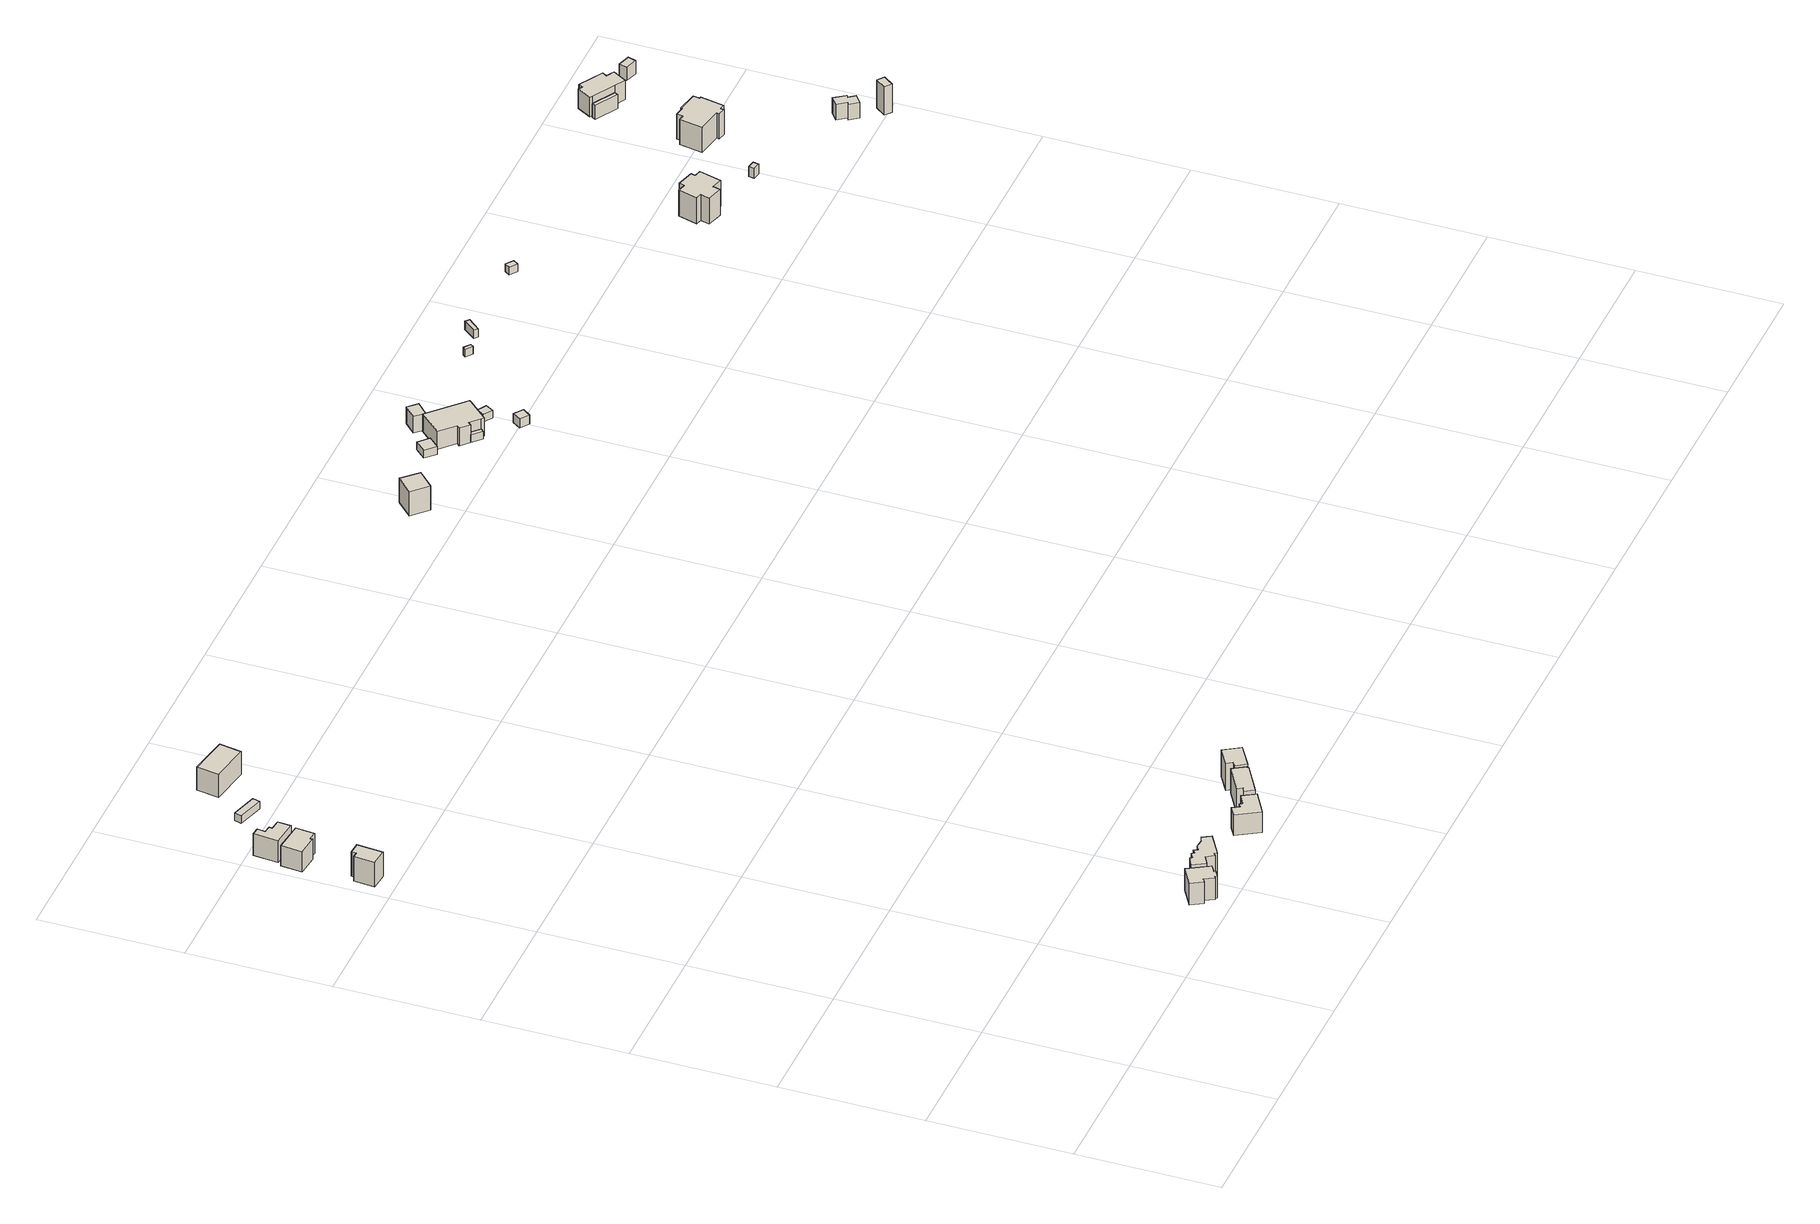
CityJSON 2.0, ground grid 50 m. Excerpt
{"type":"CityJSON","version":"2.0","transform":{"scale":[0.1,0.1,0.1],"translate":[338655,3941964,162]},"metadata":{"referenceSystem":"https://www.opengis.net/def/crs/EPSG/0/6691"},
"CityObjects":{
"building1":{"type":"Building","attributes":{"usage":"411","measuredHeight":9.4,"storeysAboveGround":1,"BuildingIDAttribute.prefecture":"14","BuildingIDAttribute.city":"14151","BuildingDetailAttribute.totalFloorArea":55.42,"BuildingDetailAttribute.buildingFootprintArea":55.42,"BuildingDetailAttribute.buildingStructureType":"601","BuildingDetailAttribute.buildingStructureOrgType":"1","BuildingDetailAttribute.orgUsage":"10","BuildingDetailAttribute.surveyYear":2015,"BuildingLandSlideRiskAttribute.description":"1","BuildingLandSlideRiskAttribute.areaType":"1"},"geometry":[{"type":"Solid","lod":"1","boundaries":[[[[0,1,2,3,4,5,6,7,8,9]],[[8,10,11,9]],[[7,12,10,8]],[[6,13,12,7]],[[5,14,13,6]],[[4,15,14,5]],[[3,16,15,4]],[[2,17,16,3]],[[1,18,17,2]],[[0,19,18,1]],[[9,11,19,0]],[[10,12,13,14,15,16,17,18,19,11]]]]}]},
"building2":{"type":"Building","attributes":{"usage":"411","measuredHeight":10.2,"storeysAboveGround":2,"BuildingIDAttribute.prefecture":"14","BuildingIDAttribute.city":"14151","BuildingDetailAttribute.totalFloorArea":87.68,"BuildingDetailAttribute.buildingFootprintArea":43.84,"BuildingDetailAttribute.buildingStructureType":"601","BuildingDetailAttribute.buildingStructureOrgType":"1","BuildingDetailAttribute.orgUsage":"10","BuildingDetailAttribute.surveyYear":2015,"BuildingLandSlideRiskAttribute.description":"1","BuildingLandSlideRiskAttribute.areaType":"1"},"geometry":[{"type":"Solid","lod":"1","boundaries":[[[[20,21,22,23,24,25]],[[24,26,27,25]],[[23,28,26,24]],[[22,29,28,23]],[[21,30,29,22]],[[20,31,30,21]],[[25,27,31,20]],[[26,28,29,30,31,27]]]]}]},
"building3":{"type":"Building","attributes":{"usage":"411","measuredHeight":9.3,"storeysAboveGround":2,"BuildingIDAttribute.prefecture":"14","BuildingIDAttribute.city":"14151","BuildingDetailAttribute.totalFloorArea":128.49,"BuildingDetailAttribute.buildingFootprintArea":64.24,"BuildingDetailAttribute.buildingStructureType":"601","BuildingDetailAttribute.buildingStructureOrgType":"1","BuildingDetailAttribute.orgUsage":"10","BuildingDetailAttribute.surveyYear":2015,"BuildingLandSlideRiskAttribute.description":"1","BuildingLandSlideRiskAttribute.areaType":"1"},"geometry":[{"type":"Solid","lod":"1","boundaries":[[[[32,33,34,35,36,37]],[[36,38,39,37]],[[35,40,38,36]],[[34,41,40,35]],[[33,42,41,34]],[[32,43,42,33]],[[37,39,43,32]],[[38,40,41,42,43,39]]]]}]},
"building4":{"type":"Building","attributes":{"usage":"411","measuredHeight":8.9,"storeysAboveGround":2,"BuildingIDAttribute.prefecture":"14","BuildingIDAttribute.city":"14151","BuildingDetailAttribute.totalFloorArea":93.81,"BuildingDetailAttribute.buildingFootprintArea":46.91,"BuildingDetailAttribute.buildingStructureType":"601","BuildingDetailAttribute.buildingStructureOrgType":"1","BuildingDetailAttribute.orgUsage":"10","BuildingDetailAttribute.surveyYear":2015},"geometry":[{"type":"Solid","lod":"1","boundaries":[[[[44,45,46,47,48,49,50,51]],[[50,52,53,51]],[[49,54,52,50]],[[48,55,54,49]],[[47,56,55,48]],[[46,57,56,47]],[[45,58,57,46]],[[44,59,58,45]],[[51,53,59,44]],[[52,54,55,56,57,58,59,53]]]]}]},
"building5":{"type":"Building","attributes":{"usage":"411","measuredHeight":13.3,"storeysAboveGround":2,"BuildingIDAttribute.prefecture":"14","BuildingIDAttribute.city":"14151","BuildingDetailAttribute.totalFloorArea":131.35,"BuildingDetailAttribute.buildingFootprintArea":65.67,"BuildingDetailAttribute.buildingStructureType":"601","BuildingDetailAttribute.buildingStructureOrgType":"1","BuildingDetailAttribute.orgUsage":"10","BuildingDetailAttribute.surveyYear":2015,"BuildingLandSlideRiskAttribute.description":"1","BuildingLandSlideRiskAttribute.areaType":"1"},"geometry":[{"type":"Solid","lod":"1","boundaries":[[[[60,61,62,63,64,65,66,67,68,69,70,71,72,73,74,75]],[[74,76,77,75]],[[73,78,76,74]],[[72,79,78,73]],[[71,80,79,72]],[[70,81,80,71]],[[69,82,81,70]],[[68,83,82,69]],[[67,84,83,68]],[[66,85,84,67]],[[65,86,85,66]],[[64,87,86,65]],[[63,88,87,64]],[[62,89,88,63]],[[61,90,89,62]],[[60,91,90,61]],[[75,77,91,60]],[[76,78,79,80,81,82,83,84,85,86,87,88,89,90,91,77]]]]}]},
"building6":{"type":"Building","attributes":{"usage":"451","storeysAboveGround":1,"BuildingIDAttribute.prefecture":"14","BuildingIDAttribute.city":"14151","BuildingDetailAttribute.totalFloorArea":22.71,"BuildingDetailAttribute.buildingFootprintArea":22.71,"BuildingDetailAttribute.buildingStructureType":"601","BuildingDetailAttribute.buildingStructureOrgType":"1","BuildingDetailAttribute.orgUsage":"200","BuildingDetailAttribute.surveyYear":2015,"BuildingLandSlideRiskAttribute.description":"1","BuildingLandSlideRiskAttribute.areaType":"1"},"geometry":[{"type":"Solid","lod":"1","boundaries":[[[[92,93,94,95]],[[94,96,97,95]],[[93,98,96,94]],[[92,99,98,93]],[[95,97,99,92]],[[96,98,99,97]]]]}]},
"building7":{"type":"Building","attributes":{"usage":"411","measuredHeight":9,"storeysAboveGround":2,"BuildingIDAttribute.prefecture":"14","BuildingIDAttribute.city":"14151","BuildingDetailAttribute.totalFloorArea":113.46,"BuildingDetailAttribute.buildingFootprintArea":56.73,"BuildingDetailAttribute.buildingStructureType":"601","BuildingDetailAttribute.buildingStructureOrgType":"1","BuildingDetailAttribute.orgUsage":"10","BuildingDetailAttribute.surveyYear":2015},"geometry":[{"type":"Solid","lod":"1","boundaries":[[[[100,101,102,103,104,105,106,107]],[[106,108,109,107]],[[105,110,108,106]],[[104,111,110,105]],[[103,112,111,104]],[[102,113,112,103]],[[101,114,113,102]],[[100,115,114,101]],[[107,109,115,100]],[[108,110,111,112,113,114,115,109]]]]}]},
"building8":{"type":"Building","attributes":{"usage":"411","measuredHeight":10.1,"storeysAboveGround":2,"BuildingIDAttribute.prefecture":"14","BuildingIDAttribute.city":"14151","BuildingDetailAttribute.totalFloorArea":188.04,"BuildingDetailAttribute.buildingFootprintArea":94.02,"BuildingDetailAttribute.buildingStructureType":"601","BuildingDetailAttribute.buildingStructureOrgType":"1","BuildingDetailAttribute.orgUsage":"10","BuildingDetailAttribute.surveyYear":2015,"BuildingLandSlideRiskAttribute.description":"1","BuildingLandSlideRiskAttribute.areaType":"1"},"geometry":[{"type":"Solid","lod":"1","boundaries":[[[[116,117,118,119]],[[118,120,121,119]],[[117,122,120,118]],[[116,123,122,117]],[[119,121,123,116]],[[120,122,123,121]]]]}]},
"building9":{"type":"Building","attributes":{"usage":"411","measuredHeight":10.7,"storeysAboveGround":2,"BuildingIDAttribute.prefecture":"14","BuildingIDAttribute.city":"14151","BuildingDetailAttribute.totalFloorArea":114.23,"BuildingDetailAttribute.buildingFootprintArea":57.11,"BuildingDetailAttribute.buildingStructureType":"601","BuildingDetailAttribute.buildingStructureOrgType":"1","BuildingDetailAttribute.orgUsage":"10","BuildingDetailAttribute.surveyYear":2015,"BuildingLandSlideRiskAttribute.description":"1","BuildingLandSlideRiskAttribute.areaType":"1"},"geometry":[{"type":"Solid","lod":"1","boundaries":[[[[124,125,126,127,128,129,130,131]],[[130,132,133,131]],[[129,134,132,130]],[[128,135,134,129]],[[127,136,135,128]],[[126,137,136,127]],[[125,138,137,126]],[[124,139,138,125]],[[131,133,139,124]],[[132,134,135,136,137,138,139,133]]]]}]},
"building10":{"type":"Building","attributes":{"usage":"411","measuredHeight":11.4,"storeysAboveGround":2,"BuildingIDAttribute.prefecture":"14","BuildingIDAttribute.city":"14151","BuildingDetailAttribute.totalFloorArea":96.25,"BuildingDetailAttribute.buildingFootprintArea":48.12,"BuildingDetailAttribute.buildingStructureType":"601","BuildingDetailAttribute.buildingStructureOrgType":"1","BuildingDetailAttribute.orgUsage":"10","BuildingDetailAttribute.surveyYear":2015,"BuildingLandSlideRiskAttribute.description":"1","BuildingLandSlideRiskAttribute.areaType":"1"},"geometry":[{"type":"Solid","lod":"1","boundaries":[[[[140,141,142,143,144,145]],[[144,146,147,145]],[[143,148,146,144]],[[142,149,148,143]],[[141,150,149,142]],[[140,151,150,141]],[[145,147,151,140]],[[146,148,149,150,151,147]]]]}]},
"building11":{"type":"Building","attributes":{"measuredHeight":13.9,"BuildingIDAttribute.prefecture":"14","BuildingIDAttribute.city":"14151","BuildingDetailAttribute.surveyYear":2015,"BuildingLandSlideRiskAttribute.description":"1","BuildingLandSlideRiskAttribute.areaType":"1"},"geometry":[{"type":"Solid","lod":"1","boundaries":[[[[152,153,154,155]],[[154,156,157,155]],[[153,158,156,154]],[[152,159,158,153]],[[155,157,159,152]],[[156,158,159,157]]]]}]},
"building12":{"type":"Building","attributes":{"BuildingIDAttribute.prefecture":"14","BuildingIDAttribute.city":"14151","BuildingDetailAttribute.surveyYear":2015,"BuildingLandSlideRiskAttribute.description":"1","BuildingLandSlideRiskAttribute.areaType":"1"},"geometry":[{"type":"Solid","lod":"1","boundaries":[[[[160,161,162,163]],[[162,164,165,163]],[[161,166,164,162]],[[160,167,166,161]],[[163,165,167,160]],[[164,166,167,165]]]]}]},
"building13":{"type":"Building","attributes":{"BuildingIDAttribute.prefecture":"14","BuildingIDAttribute.city":"14151","BuildingDetailAttribute.surveyYear":2015},"geometry":[{"type":"Solid","lod":"1","boundaries":[[[[168,169,170,171]],[[170,172,173,171]],[[169,174,172,170]],[[168,175,174,169]],[[171,173,175,168]],[[172,174,175,173]]]]}]},
"building14":{"type":"Building","attributes":{"usage":"411","measuredHeight":8.1,"storeysAboveGround":1,"BuildingIDAttribute.prefecture":"14","BuildingIDAttribute.city":"14151","BuildingDetailAttribute.totalFloorArea":147.85,"BuildingDetailAttribute.buildingFootprintArea":147.85,"BuildingDetailAttribute.buildingStructureType":"601","BuildingDetailAttribute.buildingStructureOrgType":"1","BuildingDetailAttribute.orgUsage":"10","BuildingDetailAttribute.surveyYear":2015,"BuildingLandSlideRiskAttribute.description":"1","BuildingLandSlideRiskAttribute.areaType":"1"},"geometry":[{"type":"Solid","lod":"1","boundaries":[[[[176,177,178,179,180,181,182,183,184,185,186]],[[185,187,188,186]],[[184,189,187,185]],[[183,190,189,184]],[[182,191,190,183]],[[181,192,191,182]],[[180,193,192,181]],[[179,194,193,180]],[[178,195,194,179]],[[177,196,195,178]],[[176,197,196,177]],[[186,188,197,176]],[[187,189,190,191,192,193,194,195,196,197,188]]]]}]},
"building15":{"type":"Building","attributes":{"measuredHeight":7.8,"BuildingIDAttribute.prefecture":"14","BuildingIDAttribute.city":"14151","BuildingDetailAttribute.surveyYear":2015,"BuildingLandSlideRiskAttribute.description":"1","BuildingLandSlideRiskAttribute.areaType":"1"},"geometry":[{"type":"Solid","lod":"1","boundaries":[[[[198,199,200,201]],[[200,202,203,201]],[[199,204,202,200]],[[198,205,204,199]],[[201,203,205,198]],[[202,204,205,203]]]]}]},
"building16":{"type":"Building","attributes":{"BuildingIDAttribute.prefecture":"14","BuildingIDAttribute.city":"14151","BuildingDetailAttribute.surveyYear":2015},"geometry":[{"type":"Solid","lod":"1","boundaries":[[[[206,207,208,209]],[[208,210,211,209]],[[207,212,210,208]],[[206,213,212,207]],[[209,211,213,206]],[[210,212,213,211]]]]}]},
"building17":{"type":"Building","attributes":{"usage":"411","measuredHeight":3.7,"storeysAboveGround":1,"BuildingIDAttribute.prefecture":"14","BuildingIDAttribute.city":"14151","BuildingDetailAttribute.totalFloorArea":12.15,"BuildingDetailAttribute.buildingFootprintArea":12.15,"BuildingDetailAttribute.buildingStructureType":"601","BuildingDetailAttribute.buildingStructureOrgType":"1","BuildingDetailAttribute.orgUsage":"10","BuildingDetailAttribute.surveyYear":2015},"geometry":[{"type":"Solid","lod":"1","boundaries":[[[[214,215,216,217]],[[216,218,219,217]],[[215,220,218,216]],[[214,221,220,215]],[[217,219,221,214]],[[218,220,221,219]]]]}]},
"building18":{"type":"Building","attributes":{"BuildingIDAttribute.prefecture":"14","BuildingIDAttribute.city":"14151","BuildingDetailAttribute.surveyYear":2015},"geometry":[{"type":"Solid","lod":"1","boundaries":[[[[222,223,224,225]],[[224,226,227,225]],[[223,228,226,224]],[[222,229,228,223]],[[225,227,229,222]],[[226,228,229,227]]]]}]},
"building19":{"type":"Building","attributes":{"BuildingIDAttribute.prefecture":"14","BuildingIDAttribute.city":"14151","BuildingDetailAttribute.surveyYear":2015},"geometry":[{"type":"Solid","lod":"1","boundaries":[[[[230,231,232,233]],[[232,234,235,233]],[[231,236,234,232]],[[230,237,236,231]],[[233,235,237,230]],[[234,236,237,235]]]]}]},
"building20":{"type":"Building","attributes":{"measuredHeight":4.2,"BuildingIDAttribute.prefecture":"14","BuildingIDAttribute.city":"14151","BuildingDetailAttribute.surveyYear":2015},"geometry":[{"type":"Solid","lod":"1","boundaries":[[[[238,239,240,241]],[[240,242,243,241]],[[239,244,242,240]],[[238,245,244,239]],[[241,243,245,238]],[[242,244,245,243]]]]}]},
"building21":{"type":"Building","attributes":{"measuredHeight":3.2,"BuildingIDAttribute.prefecture":"14","BuildingIDAttribute.city":"14151","BuildingDetailAttribute.surveyYear":2015},"geometry":[{"type":"Solid","lod":"1","boundaries":[[[[246,247,248,249]],[[248,250,251,249]],[[247,252,250,248]],[[246,253,252,247]],[[249,251,253,246]],[[250,252,253,251]]]]}]},
"building22":{"type":"Building","attributes":{"usage":"411","measuredHeight":12.1,"storeysAboveGround":1,"BuildingIDAttribute.prefecture":"14","BuildingIDAttribute.city":"14151","BuildingDetailAttribute.totalFloorArea":91.04,"BuildingDetailAttribute.buildingFootprintArea":91.04,"BuildingDetailAttribute.buildingStructureType":"601","BuildingDetailAttribute.buildingStructureOrgType":"1","BuildingDetailAttribute.orgUsage":"10","BuildingDetailAttribute.surveyYear":2015},"geometry":[{"type":"Solid","lod":"1","boundaries":[[[[254,255,256,257,258,259,260,261,262,263,264,265]],[[264,266,267,265]],[[263,268,266,264]],[[262,269,268,263]],[[261,270,269,262]],[[260,271,270,261]],[[259,272,271,260]],[[258,273,272,259]],[[257,274,273,258]],[[256,275,274,257]],[[255,276,275,256]],[[254,277,276,255]],[[265,267,277,254]],[[266,268,269,270,271,272,273,274,275,276,277,267]]]]}]},
"building23":{"type":"Building","attributes":{"measuredHeight":4.2,"BuildingIDAttribute.prefecture":"14","BuildingIDAttribute.city":"14151","BuildingDetailAttribute.surveyYear":2015},"geometry":[{"type":"Solid","lod":"1","boundaries":[[[[278,279,280,281]],[[280,282,283,281]],[[279,284,282,280]],[[278,285,284,279]],[[281,283,285,278]],[[282,284,285,283]]]]}]},
"building24":{"type":"Building","attributes":{"measuredHeight":7.1,"BuildingIDAttribute.prefecture":"14","BuildingIDAttribute.city":"14151","BuildingDetailAttribute.surveyYear":2015},"geometry":[{"type":"Solid","lod":"1","boundaries":[[[[286,287,288,289]],[[288,290,291,289]],[[287,292,290,288]],[[286,293,292,287]],[[289,291,293,286]],[[290,292,293,291]]]]}]},
"building25":{"type":"Building","attributes":{"usage":"411","measuredHeight":11.4,"storeysAboveGround":1,"BuildingIDAttribute.prefecture":"14","BuildingIDAttribute.city":"14151","BuildingDetailAttribute.totalFloorArea":129.94,"BuildingDetailAttribute.buildingFootprintArea":129.94,"BuildingDetailAttribute.buildingStructureType":"601","BuildingDetailAttribute.buildingStructureOrgType":"1","BuildingDetailAttribute.orgUsage":"10","BuildingDetailAttribute.surveyYear":2015},"geometry":[{"type":"Solid","lod":"1","boundaries":[[[[294,295,296,297,298,299,300,301,302,303,304,305,306,307]],[[306,308,309,307]],[[305,310,308,306]],[[304,311,310,305]],[[303,312,311,304]],[[302,313,312,303]],[[301,314,313,302]],[[300,315,314,301]],[[299,316,315,300]],[[298,317,316,299]],[[297,318,317,298]],[[296,319,318,297]],[[295,320,319,296]],[[294,321,320,295]],[[307,309,321,294]],[[308,310,311,312,313,314,315,316,317,318,319,320,321,309]]]]}]},
"building26":{"type":"Building","attributes":{"usage":"411","measuredHeight":8.8,"storeysAboveGround":1,"BuildingIDAttribute.prefecture":"14","BuildingIDAttribute.city":"14151","BuildingDetailAttribute.totalFloorArea":90.87,"BuildingDetailAttribute.buildingFootprintArea":90.87,"BuildingDetailAttribute.buildingStructureType":"601","BuildingDetailAttribute.buildingStructureOrgType":"1","BuildingDetailAttribute.orgUsage":"10","BuildingDetailAttribute.surveyYear":2015},"geometry":[{"type":"Solid","lod":"1","boundaries":[[[[322,323,324,325,326,327,328,329,330,331]],[[330,332,333,331]],[[329,334,332,330]],[[328,335,334,329]],[[327,336,335,328]],[[326,337,336,327]],[[325,338,337,326]],[[324,339,338,325]],[[323,340,339,324]],[[322,341,340,323]],[[331,333,341,322]],[[332,334,335,336,337,338,339,340,341,333]]]]}]},
"building27":{"type":"Building","attributes":{"measuredHeight":12.8,"BuildingIDAttribute.prefecture":"14","BuildingIDAttribute.city":"14151","BuildingDetailAttribute.surveyYear":2015},"geometry":[{"type":"Solid","lod":"1","boundaries":[[[[342,343,344,345]],[[344,346,347,345]],[[343,348,346,344]],[[342,349,348,343]],[[345,347,349,342]],[[346,348,349,347]]]]}]},
"building28":{"type":"Building","attributes":{"usage":"411","measuredHeight":6.9,"storeysAboveGround":1,"BuildingIDAttribute.prefecture":"14","BuildingIDAttribute.city":"14151","BuildingDetailAttribute.totalFloorArea":25.5,"BuildingDetailAttribute.buildingFootprintArea":25.5,"BuildingDetailAttribute.buildingStructureType":"601","BuildingDetailAttribute.buildingStructureOrgType":"1","BuildingDetailAttribute.orgUsage":"10","BuildingDetailAttribute.surveyYear":2015},"geometry":[{"type":"Solid","lod":"1","boundaries":[[[[350,351,352,353,354,355,356,357]],[[356,358,359,357]],[[355,360,358,356]],[[354,361,360,355]],[[353,362,361,354]],[[352,363,362,353]],[[351,364,363,352]],[[350,365,364,351]],[[357,359,365,350]],[[358,360,361,362,363,364,365,359]]]]}]},
"building29":{"type":"Building","attributes":{"measuredHeight":14.5,"BuildingIDAttribute.prefecture":"14","BuildingIDAttribute.city":"14151","BuildingDetailAttribute.surveyYear":2015,"BuildingLandSlideRiskAttribute.description":"1","BuildingLandSlideRiskAttribute.areaType":"1"},"geometry":[{"type":"Solid","lod":"1","boundaries":[[[[366,367,368,369]],[[368,370,371,369]],[[367,372,370,368]],[[366,373,372,367]],[[369,371,373,366]],[[370,372,373,371]]]]}]}
},
"vertices":[
[833,39,116],[808,24,116],[811,18,116],[787,4,116],[783,11,116],[776,7,116],[758,39,116],[745,31,116],[720,73,116],[789,114,116],[720,73,201],[789,114,201],[745,31,201],[758,39,201],[776,7,201],[783,11,201],[787,4,201],[811,18,201],[808,24,201],[833,39,201],
[69,2636,2],[70,2653,2],[111,2650,2],[104,2559,2],[43,2564,2],[49,2637,2],[43,2564,98],[49,2637,98],[104,2559,98],[111,2650,98],[70,2653,98],[69,2636,98],
[116,2859,27],[110,2792,27],[79,2795,27],[79,2787,27],[4,2794,27],[11,2869,27],[4,2794,106],[11,2869,106],[79,2787,106],[79,2795,106],[110,2792,106],[116,2859,106],
[45,2961,39],[42,2933,39],[68,2930,39],[66,2918,39],[103,2915,39],[99,2868,39],[8,2877,39],[17,2964,39],[8,2877,124],[17,2964,124],[99,2868,124],[103,2915,124],[66,2918,124],[68,2930,124],[42,2933,124],[45,2961,124],
[858,124,66],[865,115,66],[883,127,66],[890,119,66],[901,127,66],[909,114,66],[927,124,66],[956,121,66],[974,128,66],[992,99,66],[913,51,66],[907,59,66],[898,53,66],[880,80,66],[849,62,66],[825,105,66],[849,62,192],[825,105,192],[880,80,192],[898,53,192],[907,59,192],[913,51,192],[992,99,192],[974,128,192],[956,121,192],[927,124,192],[909,114,192],[901,127,192],[890,119,192],[883,127,192],[865,115,192],[858,124,192],
[235,3048,59],[228,3023,59],[135,3050,59],[143,3075,59],[135,3050,89],[143,3075,89],[228,3023,89],[235,3048,89],
[1169,101,99],[1184,76,99],[1197,84,99],[1202,75,99],[1239,96,99],[1266,51,99],[1183,2,99],[1136,81,99],[1183,2,180],[1136,81,180],[1266,51,180],[1239,96,180],[1202,75,180],[1197,84,180],[1184,76,180],[1169,101,180],
[394,3220,57],[380,3142,57],[241,3166,57],[254,3244,57],[241,3166,147],[254,3244,147],[380,3142,147],[394,3220,147],
[1294,108,71],[1283,126,71],[1377,182,71],[1404,137,71],[1401,135,71],[1403,131,71],[1297,69,71],[1279,100,71],[1297,69,168],[1279,100,168],[1403,131,168],[1401,135,168],[1404,137,168],[1377,182,168],[1283,126,168],[1294,108,168],
[1406,184,65],[1393,204,65],[1455,244,65],[1491,186,65],[1414,139,65],[1391,174,65],[1414,139,171],[1391,174,171],[1491,186,171],[1455,244,171],[1393,204,171],[1406,184,171],
[1680,3068,190],[1736,3123,190],[1788,3070,190],[1732,3016,190],[1788,3070,285],[1732,3016,285],[1736,3123,285],[1680,3068,285],
[1991,3115,238],[1956,3078,238],[1921,3111,238],[1956,3148,238],[1921,3111,268],[1956,3148,268],[1956,3078,268],[1991,3115,268],
[2079,2977,249],[2068,2966,249],[2038,2997,249],[2047,3007,249],[2038,2997,279],[2047,3007,279],[2068,2966,279],[2079,2977,279],
[2047,3007,248],[2038,2997,248],[2009,3025,248],[2018,3034,248],[1967,3082,248],[2039,3158,248],[2158,3045,248],[2154,3041,248],[2113,2997,248],[2087,2969,248],[2079,2977,248],[2087,2969,318],[2079,2977,318],[2113,2997,318],[2154,3041,318],[2158,3045,318],[2039,3158,318],[1967,3082,318],[2018,3034,318],[2009,3025,318],[2038,2997,318],[2047,3007,318],
[2087,3232,228],[2116,3201,228],[2076,3163,228],[2046,3194,228],[2076,3163,293],[2046,3194,293],[2116,3201,293],[2087,3232,293],
[2119,2991,250],[2113,2997,250],[2154,3041,250],[2161,3034,250],[2154,3041,280],[2161,3034,280],[2113,2997,280],[2119,2991,280],
[2173,2883,242],[2193,2912,242],[2225,2889,242],[2204,2861,242],[2225,2889,277],[2204,2861,277],[2193,2912,277],[2173,2883,277],
[2181,2977,251],[2150,2996,251],[2166,3023,251],[2198,3004,251],[2166,3023,281],[2198,3004,281],[2150,2996,281],[2181,2977,281],
[2417,3158,279],[2425,3169,279],[2448,3151,279],[2440,3141,279],[2448,3151,309],[2440,3141,309],[2425,3169,309],[2417,3158,309],
[2524,3156,283],[2512,3166,283],[2547,3209,283],[2560,3198,283],[2547,3209,316],[2560,3198,316],[2512,3166,316],[2524,3156,316],
[2834,3168,308],[2848,3187,308],[2874,3168,308],[2861,3150,308],[2874,3168,338],[2861,3150,338],[2848,3187,338],[2834,3168,338],
[3491,2703,244],[3453,2714,244],[3446,2689,244],[3390,2705,244],[3399,2737,244],[3378,2742,244],[3397,2809,244],[3425,2802,244],[3431,2821,244],[3492,2804,244],[3488,2789,244],[3513,2782,244],[3488,2789,346],[3513,2782,346],[3492,2804,346],[3431,2821,346],[3425,2802,346],[3397,2809,346],[3378,2742,346],[3399,2737,346],[3390,2705,346],[3446,2689,346],[3453,2714,346],[3491,2703,346],
[3695,2668,222],[3699,2688,222],[3725,2683,222],[3721,2663,222],[3725,2683,261],[3721,2663,261],[3699,2688,261],[3695,2668,261],
[3637,3182,358],[3644,3195,358],[3723,3149,358],[3717,3137,358],[3723,3149,413],[3717,3137,413],[3644,3195,413],[3637,3182,413],
[3864,2912,262],[3848,2828,262],[3829,2832,262],[3827,2820,262],[3800,2825,262],[3802,2835,262],[3714,2851,262],[3729,2933,262],[3749,2929,262],[3753,2951,262],[3786,2945,262],[3787,2950,262],[3861,2936,262],[3857,2913,262],[3861,2936,360],[3857,2913,360],[3787,2950,360],[3786,2945,360],[3753,2951,360],[3749,2929,360],[3729,2933,360],[3714,2851,360],[3802,2835,360],[3800,2825,360],[3827,2820,360],[3829,2832,360],[3848,2828,360],[3864,2912,360],
[3680,3241,365],[3689,3257,365],[3772,3209,365],[3762,3192,365],[3790,3177,365],[3760,3127,365],[3723,3149,365],[3644,3195,365],[3636,3200,365],[3665,3250,365],[3636,3200,441],[3665,3250,441],[3644,3195,441],[3723,3149,441],[3760,3127,441],[3790,3177,441],[3762,3192,441],[3772,3209,441],[3689,3257,441],[3680,3241,441],
[3897,3169,374],[3888,3141,374],[3844,3155,374],[3854,3183,374],[3844,3155,426],[3854,3183,426],[3888,3141,426],[3897,3169,426],
[4116,2512,229],[4133,2489,229],[4102,2466,229],[4080,2496,229],[4088,2502,229],[4065,2534,229],[4096,2556,229],[4124,2518,229],[4096,2556,290],[4124,2518,290],[4065,2534,290],[4088,2502,290],[4080,2496,290],[4102,2466,290],[4133,2489,290],[4116,2512,290],
[4191,2391,210],[4168,2409,210],[4195,2444,210],[4218,2426,210],[4195,2444,321],[4218,2426,321],[4168,2409,321],[4191,2391,321]
]}
